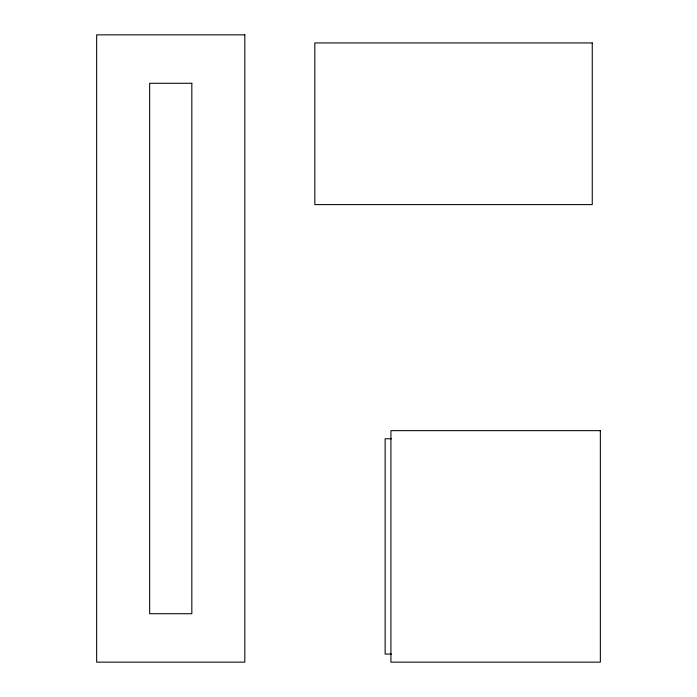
<?xml version="1.0" encoding="UTF-8"?>
<svg xmlns="http://www.w3.org/2000/svg" width="697" height="697" viewBox="0 0 697 697"><rect width="100%" height="100%" fill="white"/><g stroke="black" fill="none" stroke-linecap="round" stroke-linejoin="round"><path stroke-width="1.05" d="M391.531 438.753L385.136 438.753L385.136 654.065L391.531 654.065M244.83 34.85L96.656 34.85L96.656 662.15L244.83 662.15L244.83 34.85M592.258 42.935L314.817 42.935L314.817 204.604L592.258 204.604L592.258 42.935M191.832 83.283L149.655 83.283L149.655 613.717L191.832 613.717L191.832 83.283M600.344 430.659L390.912 430.659L390.912 662.15L600.344 662.15L600.344 430.659"/></g></svg>
